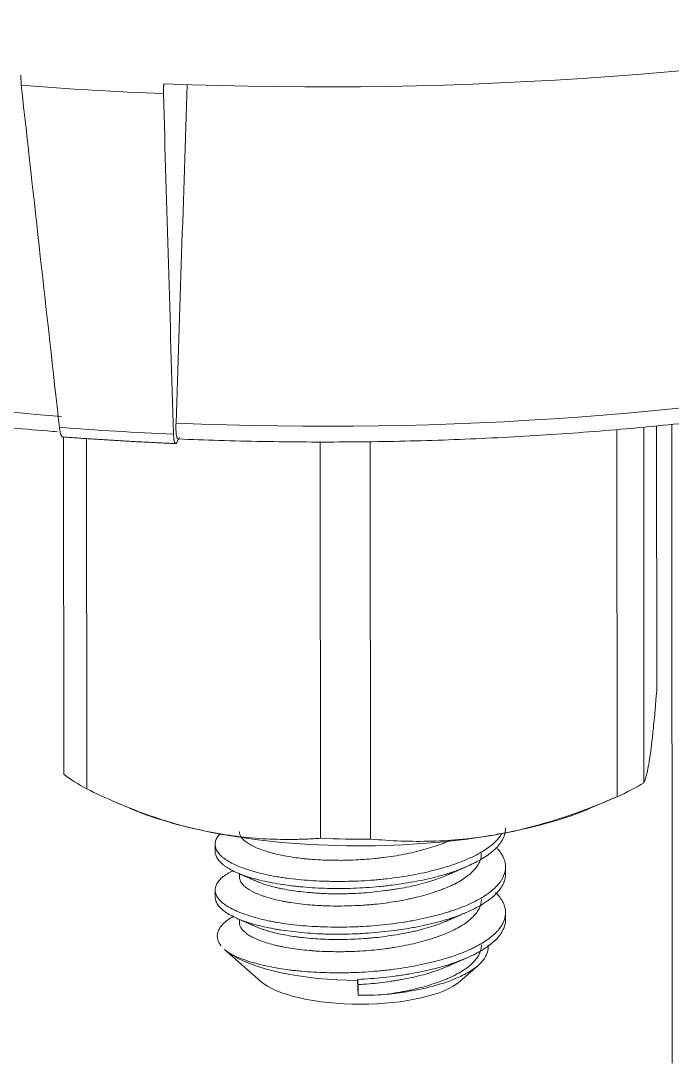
# Model space of a CAD drawing. Extents: x 10469 to 11055, y -15402 to -14985.
# Drawn here: x 10973.2 to 10986.66, y -15278.14 to -15256.61 of the extents above; entities that cross this region are included whole.
import ezdxf

# ---------------------------------------------------------------- set-up
doc = ezdxf.new("R2010")
doc.units = 0
doc.header["$MEASUREMENT"] = 0
doc.linetypes.add('HIDDEN2', pattern=[4.7625, 3.175, -1.5875])
doc.layers.add('1', color=4, linetype='HIDDEN2')

msp = doc.modelspace()

# ---------------------------------------------------------------- linework, layer by layer
at = {"layer": '1', "color": 7, "linetype": 'Continuous', "lineweight": 18}
for p, q in [((10985.52, -15272.638), (10985.515, -15265.051)), ((10986.077, -15272.35), (10986.072, -15265.004)), ((10986.34, -15270.453), (10986.337, -15264.98)), ((10986.66, -15278.142), (10986.651, -15264.945)), ((10974.09, -15272.174), (10974.085, -15265.208)), ((10974.565, -15272.477), (10974.56, -15265.241)), ((10976.428, -15265.316), (10976.479, -15265.222)), ((10979.394, -15273.498), (10979.389, -15265.309)), ((10980.427, -15273.513), (10980.421, -15265.302)), ((10984.982, -15272.871), (10985.516, -15272.639)), ((10975.146, -15272.746), (10975.45, -15272.877)), ((10977.216, -15273.623), (10977.216, -15273.768)), ((10983.217, -15274.236), (10983.217, -15274.091)), ((10977.717, -15274.23), (10977.717, -15274.293)), ((10977.217, -15274.566), (10977.217, -15274.712)), ((10977.717, -15275.174), (10977.717, -15275.237)), ((10983.217, -15275.179), (10983.217, -15275.034)), ((10977.408, -15275.792), (10978.158, -15276.454)), ((10982.278, -15276.451), (10982.641, -15276.131)), ((10980.159, -15276.413), (10980.159, -15276.435)), ((10980.159, -15276.435), (10980.169, -15276.741)), ((10980.169, -15276.52), (10980.169, -15276.741))]:
    msp.add_line(p, q, dxfattribs=at)
for centre, major_axis, ratio, start_param, end_param in [((10979.507, -15248.898), (27.43, 0.018), 0.330963, 4.589658, 5.265633), ((10979.507, -15249.106), (-27.426, -0.018), 0.330963, 1.338917, 1.447791), ((10994.837, -14862.708), (30.668, 853.756), 0.00528, 2.052272, 2.061536), ((10980.215, -15271.314), (6.65, 0.004), 0.330963, 3.54127, 3.696819), ((10980.215, -15271.314), (6.65, 0.004), 0.330963, 5.635665, 5.791214), ((10980.215, -15271.668), (-6, -0.004), 0.330963, 0.652874, 1.001051), ((10980.215, -15271.668), (-6, -0.004), 0.330963, 2.048248, 2.488709), ((10980.215, -15271.668), (-6, -0.004), 0.330963, 1.001051, 2.048248), ((10980.215, -15271.314), (6.65, 0.004), 0.330963, 4.588467, 4.744017), ((10980.217, -15275.442), (-3, -0.002), 0.330963, 0.436959, 1.550932), ((10980.218, -15276.197), (2.2, 0.001), 0.330963, 3.499988, 5.924806), ((10980.218, -15275.914), (2.5, 0.002), 0.330963, 4.692524, 4.911627)]:
    msp.add_ellipse(centre, major_axis=major_axis, ratio=ratio, start_param=start_param, end_param=end_param, dxfattribs=at)
at = {"layer": '1', "color": 1, "linetype": 'Continuous', "lineweight": 13}
for centre, major_axis, start_param, end_param in [((10979.512, -15256.927), (-24.351, -0.016), 0.990567, 1.343938), ((10979.512, -15256.927), (-24.351, -0.016), 1.44277, 2.129336), ((10979.512, -15257.068), (-24.615, -0.016), 1.344679, 1.442029)]:
    msp.add_ellipse(centre, major_axis=major_axis, ratio=0.330963, start_param=start_param, end_param=end_param, dxfattribs=at)
at = {"layer": '1', "color": 7, "linetype": 'Continuous', "lineweight": 18}
for points, weights in [([(10973.21, -15257.944), (10973.205, -15257.841), (10973.201, -15257.737)], [0.500000167846, 0.499999832154, 0.500000167846]), ([(10976.154, -15257.91), (10976.151, -15258.013), (10976.147, -15258.117)], [0.500001213832, 0.499998786168, 0.500001213832])]:
    msp.add_rational_spline(points, weights, degree=2, dxfattribs=at)
for points, degree in [([(10973.998, -15265.011), (10973.735, -15262.655), (10973.473, -15260.3), (10973.21, -15257.944)], 3), ([(10976.356, -15265.145), (10976.286, -15262.803), (10976.217, -15260.46), (10976.147, -15258.117)], 3), ([(10974.042, -15265.205), (10975.221, -15265.294), (10976.421, -15265.345)], 2), ([(10976.356, -15265.145), (10976.356, -15265.146), (10976.356, -15265.148), (10976.356, -15265.149)], 3), ([(10982.007, -15274.259), (10982.203, -15274.173), (10982.404, -15274.086)], 2), ([(10977.658, -15274.205), (10977.86, -15274.293), (10978.069, -15274.384)], 2), ([(10977.718, -15275.174), (10977.911, -15275.258), (10978.111, -15275.345)], 2), ([(10981.978, -15275.216), (10982.177, -15275.128), (10982.383, -15275.038)], 2), ([(10977.416, -15275.799), (10977.441, -15275.821), (10977.469, -15275.843), (10977.5, -15275.864)], 3), ([(10981.997, -15276.151), (10982.193, -15276.065), (10982.395, -15275.977)], 2), ([(10980.159, -15276.413), (10980.169, -15276.52)], 1)]:
    msp.add_open_spline(points, degree=degree, dxfattribs=at)
for points, knots in [([(10966.334, -15264.018), (10966.601, -15264.075), (10967.385, -15264.238), (10968.728, -15264.481), (10970.382, -15264.729), (10972.057, -15264.932), (10973.261, -15265.045), (10973.889, -15265.095), (10973.961, -15265.101)], [0, 0, 0, 0, 0.114426, 0.332243, 0.549936, 0.767491, 0.973468, 1, 1, 1, 1]), ([(10976.451, -15265.249), (10976.731, -15265.261), (10977.612, -15265.293), (10979.101, -15265.319), (10980.913, -15265.306), (10982.717, -15265.247), (10984.503, -15265.144), (10986.261, -15264.996), (10987.983, -15264.805), (10989.657, -15264.571), (10991.079, -15264.33), (10991.93, -15264.162), (10992.256, -15264.094)], [0, 0, 0, 0, 0.05141, 0.161191, 0.270985, 0.380781, 0.490588, 0.600414, 0.710271, 0.820171, 0.930128, 1, 1, 1, 1]), ([(10974.063, -15265.207), (10974.062, -15265.207), (10974.06, -15265.206), (10974.057, -15265.205), (10974.055, -15265.204), (10974.048, -15265.199), (10974.043, -15265.193), (10974.037, -15265.182), (10974.035, -15265.178), (10974.031, -15265.168), (10974.029, -15265.163), (10974.023, -15265.146), (10974.019, -15265.133), (10974.012, -15265.103), (10974.009, -15265.087), (10974.003, -15265.051), (10974.001, -15265.031), (10973.998, -15265.011)], [0, 0, 0, 0, 0.05015, 0.05015, 0.1365, 0.1365, 0.3092, 0.3092, 0.39555, 0.39555, 0.4819, 0.4819, 0.6546, 0.6546, 0.8273, 0.8273, 1, 1, 1, 1]), ([(10976.451, -15265.25), (10976.45, -15265.25), (10976.448, -15265.249), (10976.442, -15265.247), (10976.438, -15265.242), (10976.431, -15265.23), (10976.429, -15265.226), (10976.426, -15265.215), (10976.424, -15265.208), (10976.419, -15265.188), (10976.416, -15265.171), (10976.413, -15265.142), (10976.412, -15265.132), (10976.41, -15265.11), (10976.408, -15265.088), (10976.407, -15265.063), (10976.407, -15265.037), (10976.406, -15265.024), (10976.406, -15264.982), (10976.407, -15264.953), (10976.408, -15264.922)], [0, 0, 0, 0, 0.04241, 0.04241, 0.202009, 0.202009, 0.281808, 0.281808, 0.361607, 0.361607, 0.521205, 0.521205, 0.601004, 0.601004, 0.680803, 0.760603, 0.760603, 0.840402, 0.840402, 1, 1, 1, 1]), ([(10976.356, -15265.149), (10976.357, -15265.17), (10976.359, -15265.208), (10976.362, -15265.241), (10976.365, -15265.263), (10976.366, -15265.27), (10976.368, -15265.283), (10976.37, -15265.289), (10976.374, -15265.306), (10976.377, -15265.315), (10976.381, -15265.326), (10976.383, -15265.33), (10976.387, -15265.335), (10976.388, -15265.337), (10976.394, -15265.343), (10976.398, -15265.344), (10976.406, -15265.343), (10976.41, -15265.341), (10976.419, -15265.331), (10976.424, -15265.325), (10976.428, -15265.316)], [0, 0, 0, 0, 0.125, 0.25, 0.25, 0.3125, 0.3125, 0.375, 0.375, 0.5, 0.5, 0.5625, 0.5625, 0.625, 0.625, 0.75, 0.75, 0.875, 0.875, 1, 1, 1, 1]), ([(10986.34, -15270.453), (10986.319, -15270.721), (10986.297, -15270.967), (10986.264, -15271.295), (10986.253, -15271.397), (10986.231, -15271.588), (10986.22, -15271.676), (10986.209, -15271.756)], [0, 0, 0, 0, 0.5, 0.5, 0.75, 0.75, 1, 1, 1, 1]), ([(10986.209, -15271.756), (10986.198, -15271.835), (10986.187, -15271.907), (10986.164, -15272.035), (10986.153, -15272.091), (10986.12, -15272.237), (10986.099, -15272.305), (10986.077, -15272.35)], [0, 0, 0, 0, 0.25, 0.25, 0.5, 0.5, 1, 1, 1, 1]), ([(10976.98, -15273.342), (10976.777, -15273.299), (10976.574, -15273.248), (10976.269, -15273.16), (10976.167, -15273.129), (10976.014, -15273.079), (10975.963, -15273.062), (10975.862, -15273.027), (10975.405, -15272.865), (10974.957, -15272.67), (10974.565, -15272.477)], [0, 0, 0, 0, 0.25, 0.25, 0.375, 0.375, 0.4375, 0.4375, 0.5, 1, 1, 1, 1]), ([(10985.52, -15272.638), (10985.1, -15272.821), (10984.678, -15272.983), (10984.042, -15273.183), (10983.829, -15273.243), (10983.402, -15273.348), (10983.188, -15273.393), (10982.973, -15273.43)], [0, 0, 0, 0, 0.5, 0.5, 0.75, 0.75, 1, 1, 1, 1]), ([(10983.216, -15273.292), (10983.216, -15273.295), (10983.216, -15273.298), (10983.216, -15273.318), (10983.214, -15273.335), (10983.21, -15273.37), (10983.206, -15273.387), (10983.193, -15273.438), (10983.181, -15273.472), (10983.131, -15273.572), (10983.083, -15273.638), (10983.01, -15273.71), (10983.002, -15273.718), (10982.985, -15273.734), (10982.959, -15273.758), (10982.93, -15273.782), (10982.871, -15273.828), (10982.786, -15273.889), (10982.687, -15273.947), (10982.607, -15273.99), (10982.566, -15274.011), (10982.523, -15274.031), (10982.494, -15274.045), (10982.479, -15274.052), (10982.345, -15274.113), (10982.215, -15274.163), (10982.005, -15274.232), (10981.933, -15274.254), (10981.82, -15274.285), (10981.782, -15274.295), (10981.724, -15274.31), (10981.704, -15274.315), (10981.665, -15274.324), (10981.645, -15274.329), (10981.466, -15274.37), (10981.302, -15274.401), (10981.047, -15274.441), (10980.961, -15274.454), (10980.851, -15274.467), (10980.829, -15274.47), (10980.785, -15274.475), (10980.762, -15274.478), (10980.696, -15274.485), (10980.651, -15274.49), (10980.429, -15274.511), (10980.251, -15274.523), (10979.983, -15274.533), (10979.894, -15274.535), (10979.782, -15274.536), (10979.76, -15274.536), (10979.715, -15274.536), (10979.649, -15274.535), (10979.583, -15274.534), (10979.365, -15274.528), (10979.195, -15274.518), (10978.99, -15274.5), (10978.929, -15274.494), (10978.868, -15274.487), (10978.828, -15274.483), (10978.808, -15274.48), (10978.709, -15274.468), (10978.632, -15274.457), (10978.409, -15274.422), (10978.27, -15274.395), (10978.108, -15274.355), (10978.076, -15274.347), (10978.014, -15274.33), (10977.983, -15274.321), (10977.895, -15274.295), (10977.839, -15274.276), (10977.682, -15274.218), (10977.591, -15274.176), (10977.493, -15274.12), (10977.475, -15274.108), (10977.439, -15274.085), (10977.422, -15274.074), (10977.375, -15274.038), (10977.348, -15274.014), (10977.277, -15273.942), (10977.245, -15273.893), (10977.224, -15273.83), (10977.221, -15273.818), (10977.218, -15273.795), (10977.217, -15273.784), (10977.216, -15273.773)], [0, 0, 0, 0, 0.002285, 0.002285, 0.016568, 0.016568, 0.03085, 0.03085, 0.059415, 0.059415, 0.116545, 0.116545, 0.123686, 0.123686, 0.130827, 0.14511, 0.14511, 0.173675, 0.20224, 0.20224, 0.216522, 0.223663, 0.223663, 0.230805, 0.230805, 0.287934, 0.287934, 0.316499, 0.316499, 0.330782, 0.330782, 0.337923, 0.337923, 0.345064, 0.345064, 0.402194, 0.402194, 0.430759, 0.430759, 0.4379, 0.4379, 0.445041, 0.445041, 0.459324, 0.459324, 0.516454, 0.516454, 0.545019, 0.545019, 0.55216, 0.55216, 0.559301, 0.573583, 0.573583, 0.630713, 0.630713, 0.644996, 0.652137, 0.652137, 0.659278, 0.659278, 0.687843, 0.687843, 0.744973, 0.744973, 0.759255, 0.759255, 0.773538, 0.773538, 0.802103, 0.802103, 0.859232, 0.859232, 0.873515, 0.873515, 0.887797, 0.887797, 0.916362, 0.916362, 0.973492, 0.973492, 0.987775, 0.987775, 1, 1, 1, 1]), ([(10979.394, -15273.498), (10979.295, -15273.505), (10979.147, -15273.513), (10978.997, -15273.518), (10978.896, -15273.52), (10978.846, -15273.521), (10978.595, -15273.523), (10978.394, -15273.518), (10977.991, -15273.493), (10977.789, -15273.474), (10977.385, -15273.42), (10977.182, -15273.385), (10976.98, -15273.342)], [0, 0, 0, 0, 0.125, 0.1875, 0.1875, 0.25, 0.25, 0.5, 0.5, 0.75, 0.75, 1, 1, 1, 1]), ([(10977.327, -15273.396), (10977.311, -15273.412), (10977.297, -15273.427), (10977.266, -15273.467), (10977.251, -15273.492), (10977.229, -15273.542), (10977.221, -15273.567), (10977.217, -15273.605), (10977.216, -15273.618), (10977.217, -15273.637), (10977.217, -15273.644), (10977.219, -15273.656), (10977.22, -15273.663), (10977.231, -15273.72), (10977.256, -15273.77), (10977.318, -15273.842), (10977.343, -15273.866), (10977.379, -15273.896), (10977.386, -15273.901), (10977.401, -15273.913), (10977.409, -15273.919), (10977.433, -15273.936), (10977.451, -15273.948), (10977.541, -15274.004), (10977.626, -15274.046), (10977.776, -15274.106), (10977.829, -15274.125), (10977.9, -15274.149), (10977.915, -15274.154), (10977.944, -15274.163), (10977.988, -15274.177), (10978.034, -15274.19), (10978.19, -15274.232), (10978.325, -15274.262), (10978.507, -15274.294), (10978.563, -15274.303), (10978.62, -15274.312), (10978.659, -15274.317), (10978.678, -15274.32), (10978.775, -15274.333), (10978.855, -15274.343), (10979.097, -15274.366), (10979.264, -15274.377), (10979.481, -15274.385), (10979.525, -15274.386), (10979.591, -15274.387), (10979.613, -15274.388), (10979.657, -15274.388), (10979.768, -15274.389), (10979.879, -15274.388), (10980.146, -15274.383), (10980.324, -15274.374), (10980.548, -15274.356), (10980.593, -15274.352), (10980.682, -15274.343), (10980.727, -15274.338), (10980.859, -15274.323), (10980.946, -15274.312), (10981.204, -15274.274), (10981.371, -15274.244), (10981.573, -15274.199), (10981.613, -15274.19), (10981.692, -15274.171), (10981.731, -15274.161), (10981.846, -15274.131), (10981.921, -15274.11), (10982.064, -15274.066), (10982.134, -15274.043), (10982.268, -15273.995), (10982.333, -15273.97), (10982.457, -15273.918), (10982.574, -15273.865), (10982.731, -15273.779), (10982.822, -15273.72), (10982.885, -15273.673), (10982.905, -15273.658), (10982.944, -15273.626), (10982.962, -15273.61), (10983.05, -15273.53), (10983.104, -15273.464), (10983.143, -15273.397)], [0, 0, 0, 0, 0.018178, 0.018178, 0.04623, 0.04623, 0.074282, 0.074282, 0.088308, 0.088308, 0.095321, 0.095321, 0.102334, 0.102334, 0.158438, 0.158438, 0.18649, 0.18649, 0.193503, 0.193503, 0.200516, 0.200516, 0.214542, 0.214542, 0.270646, 0.270646, 0.298698, 0.298698, 0.305711, 0.305711, 0.312724, 0.326751, 0.326751, 0.382855, 0.382855, 0.396881, 0.403894, 0.403894, 0.410907, 0.410907, 0.438959, 0.438959, 0.495063, 0.495063, 0.509089, 0.509089, 0.516102, 0.516102, 0.523115, 0.551167, 0.551167, 0.607271, 0.607271, 0.621297, 0.621297, 0.635323, 0.635323, 0.663375, 0.663375, 0.719479, 0.719479, 0.733505, 0.733505, 0.747531, 0.747531, 0.775584, 0.775584, 0.803636, 0.803636, 0.831688, 0.831688, 0.85974, 0.887792, 0.915844, 0.915844, 0.92987, 0.92987, 0.943896, 0.943896, 1, 1, 1, 1]), ([(10977.716, -15273.354), (10977.716, -15273.364), (10977.717, -15273.374), (10977.721, -15273.395), (10977.724, -15273.405), (10977.731, -15273.426), (10977.736, -15273.436), (10977.752, -15273.467), (10977.766, -15273.487), (10977.818, -15273.546), (10977.867, -15273.584), (10977.959, -15273.639), (10977.993, -15273.657), (10978.067, -15273.691), (10978.106, -15273.708), (10978.191, -15273.74), (10978.237, -15273.756), (10978.309, -15273.778), (10978.334, -15273.786), (10978.385, -15273.8), (10978.411, -15273.807), (10978.546, -15273.841), (10978.661, -15273.864), (10978.848, -15273.894), (10978.912, -15273.903), (10979.011, -15273.914), (10979.045, -15273.918), (10979.113, -15273.925), (10979.147, -15273.928), (10979.32, -15273.942), (10979.463, -15273.949), (10979.683, -15273.953), (10979.758, -15273.953), (10979.852, -15273.953), (10979.871, -15273.952), (10979.909, -15273.952), (10979.966, -15273.951), (10980.023, -15273.949), (10980.212, -15273.942), (10980.364, -15273.931), (10980.552, -15273.913), (10980.608, -15273.907), (10980.665, -15273.9), (10980.702, -15273.895), (10980.721, -15273.893), (10980.815, -15273.88), (10980.888, -15273.869), (10981.105, -15273.833), (10981.245, -15273.804), (10981.413, -15273.763), (10981.446, -15273.754), (10981.512, -15273.737), (10981.545, -15273.727), (10981.641, -15273.7), (10981.703, -15273.681), (10981.874, -15273.623), (10981.979, -15273.583), (10982.075, -15273.539)], [0, 0, 0, 0, 0.018204, 0.018204, 0.037166, 0.037166, 0.056128, 0.056128, 0.094053, 0.094053, 0.169903, 0.169903, 0.207828, 0.207828, 0.245752, 0.245752, 0.283677, 0.283677, 0.302639, 0.302639, 0.321602, 0.321602, 0.397451, 0.397451, 0.435376, 0.435376, 0.454338, 0.454338, 0.473301, 0.473301, 0.54915, 0.54915, 0.587075, 0.587075, 0.596556, 0.596556, 0.606038, 0.625, 0.625, 0.700849, 0.700849, 0.719812, 0.729293, 0.729293, 0.738774, 0.738774, 0.776699, 0.776699, 0.852549, 0.852549, 0.871511, 0.871511, 0.890473, 0.890473, 0.928398, 0.928398, 1, 1, 1, 1]), ([(10982.973, -15273.43), (10982.76, -15273.466), (10982.546, -15273.495), (10982.116, -15273.538), (10981.903, -15273.551), (10981.265, -15273.569), (10980.844, -15273.552), (10980.427, -15273.513)], [0, 0, 0, 0, 0.25, 0.25, 0.5, 0.5, 1, 1, 1, 1]), ([(10977.588, -15274.164), (10977.573, -15274.172), (10977.558, -15274.179), (10977.533, -15274.193), (10977.523, -15274.198), (10977.504, -15274.209), (10977.475, -15274.226), (10977.449, -15274.243), (10977.399, -15274.277), (10977.34, -15274.324), (10977.296, -15274.372), (10977.269, -15274.409), (10977.261, -15274.421), (10977.247, -15274.446), (10977.241, -15274.458), (10977.216, -15274.522), (10977.212, -15274.573), (10977.23, -15274.648), (10977.239, -15274.673), (10977.26, -15274.71), (10977.268, -15274.723), (10977.286, -15274.748), (10977.296, -15274.76), (10977.351, -15274.821), (10977.41, -15274.867), (10977.52, -15274.934), (10977.561, -15274.955), (10977.627, -15274.987), (10977.65, -15274.998), (10977.698, -15275.018), (10977.723, -15275.028), (10977.851, -15275.078), (10977.965, -15275.115), (10978.154, -15275.165), (10978.22, -15275.181), (10978.323, -15275.203), (10978.359, -15275.21), (10978.43, -15275.224), (10978.467, -15275.231), (10978.651, -15275.262), (10978.805, -15275.282), (10979.049, -15275.305), (10979.133, -15275.311), (10979.26, -15275.319), (10979.303, -15275.321), (10979.389, -15275.325), (10979.432, -15275.327), (10979.562, -15275.331), (10979.65, -15275.332), (10979.826, -15275.333), (10979.915, -15275.332), (10980.049, -15275.328), (10980.093, -15275.327), (10980.183, -15275.323), (10980.229, -15275.321), (10980.364, -15275.314), (10980.453, -15275.307), (10980.72, -15275.285), (10980.895, -15275.264), (10981.11, -15275.231), (10981.153, -15275.225), (10981.217, -15275.214), (10981.238, -15275.21), (10981.281, -15275.202), (10981.386, -15275.183), (10981.569, -15275.145), (10981.725, -15275.107), (10981.876, -15275.066), (10981.95, -15275.045), (10982.04, -15275.017), (10982.058, -15275.011), (10982.093, -15275), (10982.111, -15274.994), (10982.163, -15274.976), (10982.197, -15274.964), (10982.297, -15274.928), (10982.36, -15274.903), (10982.542, -15274.825), (10982.651, -15274.77), (10982.76, -15274.703), (10982.772, -15274.695), (10982.795, -15274.68), (10982.83, -15274.658), (10982.862, -15274.635), (10982.923, -15274.588), (10982.998, -15274.525), (10983.058, -15274.46), (10983.098, -15274.411), (10983.116, -15274.386), (10983.132, -15274.361), (10983.142, -15274.344), (10983.147, -15274.335), (10983.189, -15274.259), (10983.21, -15274.192), (10983.218, -15274.09), (10983.217, -15274.057), (10983.208, -15274.006), (10983.205, -15273.989), (10983.198, -15273.963), (10983.195, -15273.955), (10983.189, -15273.938), (10983.186, -15273.929), (10983.156, -15273.853), (10983.113, -15273.786), (10983.05, -15273.715), (10983.044, -15273.709), (10983.038, -15273.703)], [0, 0, 0, 0, 0.007902, 0.007902, 0.013515, 0.013515, 0.019127, 0.030352, 0.030352, 0.052802, 0.075251, 0.075251, 0.086476, 0.086476, 0.097701, 0.097701, 0.142601, 0.142601, 0.16505, 0.16505, 0.176275, 0.176275, 0.1875, 0.1875, 0.232399, 0.232399, 0.254849, 0.254849, 0.266074, 0.266074, 0.277299, 0.277299, 0.322198, 0.322198, 0.344648, 0.344648, 0.355873, 0.355873, 0.367098, 0.367098, 0.411997, 0.411997, 0.434447, 0.434447, 0.445672, 0.445672, 0.456897, 0.456897, 0.479346, 0.479346, 0.501796, 0.501796, 0.513021, 0.513021, 0.524246, 0.524246, 0.546695, 0.546695, 0.591595, 0.591595, 0.60282, 0.60282, 0.608432, 0.608432, 0.614045, 0.636494, 0.658944, 0.658944, 0.681394, 0.681394, 0.687006, 0.687006, 0.692619, 0.692619, 0.703843, 0.703843, 0.726293, 0.726293, 0.771193, 0.771193, 0.776805, 0.776805, 0.782417, 0.793642, 0.793642, 0.816092, 0.838542, 0.838542, 0.849767, 0.855379, 0.855379, 0.860991, 0.860991, 0.905891, 0.905891, 0.928341, 0.928341, 0.939565, 0.939565, 0.945178, 0.945178, 0.95079, 0.95079, 0.99569, 0.99569, 1, 1, 1, 1]), ([(10977.717, -15274.296), (10977.717, -15274.327), (10977.725, -15274.357), (10977.751, -15274.407), (10977.765, -15274.427), (10977.79, -15274.457), (10977.8, -15274.467), (10977.821, -15274.487), (10977.832, -15274.497), (10977.892, -15274.545), (10977.952, -15274.581), (10978.061, -15274.633), (10978.101, -15274.649), (10978.165, -15274.674), (10978.187, -15274.682), (10978.233, -15274.698), (10978.256, -15274.705), (10978.376, -15274.743), (10978.482, -15274.77), (10978.627, -15274.799), (10978.656, -15274.805), (10978.716, -15274.816), (10978.747, -15274.821), (10978.841, -15274.836), (10978.905, -15274.845), (10979.102, -15274.869), (10979.24, -15274.88), (10979.419, -15274.889), (10979.455, -15274.891), (10979.51, -15274.893), (10979.528, -15274.893), (10979.565, -15274.894), (10979.584, -15274.895), (10979.676, -15274.897), (10979.75, -15274.897), (10979.975, -15274.895), (10980.126, -15274.89), (10980.297, -15274.878), (10980.316, -15274.877), (10980.354, -15274.874), (10980.374, -15274.873), (10980.431, -15274.868), (10980.469, -15274.865), (10980.582, -15274.853), (10980.657, -15274.845), (10980.879, -15274.816), (10981.024, -15274.792), (10981.201, -15274.755), (10981.236, -15274.748), (10981.305, -15274.733), (10981.339, -15274.725), (10981.44, -15274.7), (10981.505, -15274.683), (10981.632, -15274.646), (10981.694, -15274.627), (10981.784, -15274.597), (10981.813, -15274.587), (10981.871, -15274.566), (10981.9, -15274.555), (10982.039, -15274.501), (10982.14, -15274.455), (10982.274, -15274.381), (10982.316, -15274.356), (10982.375, -15274.316), (10982.394, -15274.303), (10982.431, -15274.276), (10982.448, -15274.263), (10982.532, -15274.194), (10982.585, -15274.138), (10982.646, -15274.051), (10982.663, -15274.022), (10982.683, -15273.978), (10982.689, -15273.963), (10982.699, -15273.934), (10982.703, -15273.919), (10982.714, -15273.874), (10982.717, -15273.844), (10982.716, -15273.814)], [0, 0, 0, 0, 0.042671, 0.042671, 0.07166, 0.07166, 0.086155, 0.086155, 0.100649, 0.100649, 0.158627, 0.158627, 0.187616, 0.187616, 0.20211, 0.20211, 0.216605, 0.216605, 0.274582, 0.274582, 0.289077, 0.289077, 0.303571, 0.303571, 0.33256, 0.33256, 0.390538, 0.390538, 0.405032, 0.405032, 0.41228, 0.41228, 0.419527, 0.419527, 0.448516, 0.448516, 0.506493, 0.506493, 0.513741, 0.513741, 0.520988, 0.520988, 0.535482, 0.535482, 0.564471, 0.564471, 0.622449, 0.622449, 0.636943, 0.636943, 0.651438, 0.651438, 0.680427, 0.680427, 0.709416, 0.709416, 0.72391, 0.72391, 0.738404, 0.738404, 0.796382, 0.796382, 0.825371, 0.825371, 0.839866, 0.839866, 0.85436, 0.85436, 0.912338, 0.912338, 0.941327, 0.941327, 0.955821, 0.955821, 0.970315, 0.970315, 1, 1, 1, 1]), ([(10983.217, -15274.234), (10983.217, -15274.266), (10983.214, -15274.298), (10983.203, -15274.347), (10983.198, -15274.364), (10983.187, -15274.398), (10983.18, -15274.415), (10983.142, -15274.5), (10983.096, -15274.566), (10983.004, -15274.662), (10982.969, -15274.694), (10982.912, -15274.74), (10982.892, -15274.756), (10982.85, -15274.787), (10982.828, -15274.802), (10982.714, -15274.878), (10982.611, -15274.935), (10982.436, -15275.016), (10982.375, -15275.042), (10982.279, -15275.081), (10982.246, -15275.093), (10982.179, -15275.118), (10982.144, -15275.13), (10982.04, -15275.165), (10981.968, -15275.187), (10981.82, -15275.229), (10981.668, -15275.269), (10981.507, -15275.304), (10981.384, -15275.328), (10981.342, -15275.336), (10981.258, -15275.351), (10981.216, -15275.358), (10981.003, -15275.393), (10980.83, -15275.415), (10980.565, -15275.442), (10980.475, -15275.45), (10980.363, -15275.458), (10980.34, -15275.459), (10980.295, -15275.462), (10980.227, -15275.466), (10980.16, -15275.47), (10980.026, -15275.475), (10979.937, -15275.478), (10979.76, -15275.48), (10979.672, -15275.479), (10979.541, -15275.477), (10979.476, -15275.475), (10979.41, -15275.472), (10979.367, -15275.47), (10979.345, -15275.469), (10979.238, -15275.464), (10979.153, -15275.458), (10978.906, -15275.437), (10978.748, -15275.418), (10978.559, -15275.39), (10978.522, -15275.384), (10978.466, -15275.374), (10978.448, -15275.371), (10978.412, -15275.364), (10978.322, -15275.348), (10978.237, -15275.329), (10978.041, -15275.283), (10977.922, -15275.249), (10977.801, -15275.206), (10977.788, -15275.201), (10977.761, -15275.191), (10977.749, -15275.186), (10977.71, -15275.171), (10977.686, -15275.161), (10977.615, -15275.129), (10977.572, -15275.108), (10977.453, -15275.041), (10977.387, -15274.995), (10977.331, -15274.94), (10977.325, -15274.934), (10977.313, -15274.922), (10977.296, -15274.903), (10977.282, -15274.885), (10977.256, -15274.848), (10977.229, -15274.799), (10977.219, -15274.749), (10977.217, -15274.721), (10977.217, -15274.717), (10977.217, -15274.714)], [0, 0, 0, 0, 0.026688, 0.026688, 0.040944, 0.040944, 0.055201, 0.055201, 0.112226, 0.112226, 0.140739, 0.140739, 0.154995, 0.154995, 0.169252, 0.169252, 0.226277, 0.226277, 0.25479, 0.25479, 0.269047, 0.269047, 0.283303, 0.283303, 0.311816, 0.311816, 0.340329, 0.368841, 0.368841, 0.383098, 0.383098, 0.397354, 0.397354, 0.45438, 0.45438, 0.482892, 0.482892, 0.490021, 0.490021, 0.497149, 0.511405, 0.511405, 0.539918, 0.539918, 0.568431, 0.568431, 0.582687, 0.589815, 0.589815, 0.596943, 0.596943, 0.625456, 0.625456, 0.682482, 0.682482, 0.696738, 0.696738, 0.703866, 0.703866, 0.710995, 0.739507, 0.739507, 0.796533, 0.796533, 0.803661, 0.803661, 0.810789, 0.810789, 0.825046, 0.825046, 0.853558, 0.853558, 0.910584, 0.910584, 0.917712, 0.917712, 0.92484, 0.939097, 0.939097, 0.96761, 0.996122, 0.996122, 1, 1, 1, 1]), ([(10982.024, -15274.252), (10981.942, -15274.288), (10981.853, -15274.322), (10981.729, -15274.364), (10981.699, -15274.374), (10981.637, -15274.393), (10981.605, -15274.403), (10981.509, -15274.43), (10981.444, -15274.447), (10981.244, -15274.495), (10981.105, -15274.523), (10980.923, -15274.553), (10980.887, -15274.558), (10980.813, -15274.569), (10980.776, -15274.574), (10980.665, -15274.589), (10980.59, -15274.598), (10980.366, -15274.621), (10980.215, -15274.632), (10980.025, -15274.64), (10979.987, -15274.641), (10979.912, -15274.643), (10979.874, -15274.644), (10979.762, -15274.645), (10979.688, -15274.645), (10979.542, -15274.642), (10979.47, -15274.639), (10979.363, -15274.633), (10979.309, -15274.63), (10979.257, -15274.626), (10979.222, -15274.624), (10979.204, -15274.622), (10979.048, -15274.609), (10978.917, -15274.593), (10978.731, -15274.565), (10978.671, -15274.554), (10978.584, -15274.537), (10978.555, -15274.531), (10978.513, -15274.522), (10978.499, -15274.519), (10978.472, -15274.513), (10978.458, -15274.509), (10978.338, -15274.48), (10978.241, -15274.451), (10978.126, -15274.408), (10978.097, -15274.396), (10978.07, -15274.384)], [0, 0, 0, 0, 0.078076, 0.078076, 0.102721, 0.102721, 0.127366, 0.127366, 0.176656, 0.176656, 0.275237, 0.275237, 0.299882, 0.299882, 0.324527, 0.324527, 0.373817, 0.373817, 0.472398, 0.472398, 0.497043, 0.497043, 0.521688, 0.521688, 0.570978, 0.570978, 0.620268, 0.620268, 0.644913, 0.657236, 0.657236, 0.669558, 0.669558, 0.768139, 0.768139, 0.817429, 0.817429, 0.842074, 0.842074, 0.854397, 0.854397, 0.866719, 0.866719, 0.9653, 0.9653, 1, 1, 1, 1]), ([(10977.5, -15275.864), (10977.576, -15275.909), (10977.666, -15275.951), (10977.821, -15276.009), (10977.876, -15276.028), (10977.963, -15276.056), (10977.993, -15276.065), (10978.04, -15276.078), (10978.055, -15276.082), (10978.087, -15276.091), (10978.103, -15276.095), (10978.247, -15276.132), (10978.386, -15276.161), (10978.607, -15276.197), (10978.683, -15276.208), (10978.782, -15276.221), (10978.802, -15276.223), (10978.841, -15276.228), (10978.862, -15276.23), (10978.922, -15276.236), (10978.963, -15276.24), (10979.168, -15276.259), (10979.337, -15276.268), (10979.598, -15276.275), (10979.686, -15276.276), (10979.797, -15276.276), (10979.82, -15276.276), (10979.864, -15276.276), (10979.931, -15276.275), (10979.999, -15276.273), (10980.222, -15276.267), (10980.4, -15276.256), (10980.622, -15276.236), (10980.689, -15276.23), (10980.756, -15276.223), (10980.8, -15276.218), (10980.822, -15276.215), (10980.932, -15276.201), (10981.019, -15276.189), (10981.275, -15276.149), (10981.44, -15276.117), (10981.639, -15276.071), (10981.679, -15276.062), (10981.757, -15276.042), (10981.796, -15276.032), (10981.909, -15276.001), (10981.983, -15275.979), (10982.194, -15275.912), (10982.325, -15275.863), (10982.476, -15275.797), (10982.505, -15275.784), (10982.563, -15275.756), (10982.59, -15275.742), (10982.671, -15275.7), (10982.722, -15275.671), (10982.862, -15275.582), (10982.943, -15275.52), (10983.025, -15275.439), (10983.041, -15275.423), (10983.07, -15275.39), (10983.084, -15275.373), (10983.121, -15275.323), (10983.143, -15275.29), (10983.195, -15275.19), (10983.214, -15275.122), (10983.218, -15275.019), (10983.216, -15274.985), (10983.203, -15274.918), (10983.182, -15274.85), (10983.145, -15274.784), (10983.111, -15274.734), (10983.099, -15274.717), (10983.073, -15274.684), (10983.059, -15274.667), (10983.032, -15274.639), (10983.021, -15274.627), (10983.009, -15274.615)], [0, 0, 0, 0, 0.058194, 0.058194, 0.087291, 0.087291, 0.101839, 0.101839, 0.109113, 0.109113, 0.116387, 0.116387, 0.174581, 0.174581, 0.203678, 0.203678, 0.210952, 0.210952, 0.218226, 0.218226, 0.232775, 0.232775, 0.290968, 0.290968, 0.320065, 0.320065, 0.327339, 0.327339, 0.334614, 0.349162, 0.349162, 0.407356, 0.407356, 0.421904, 0.429178, 0.429178, 0.436453, 0.436453, 0.465549, 0.465549, 0.523743, 0.523743, 0.538291, 0.538291, 0.55284, 0.55284, 0.581937, 0.581937, 0.64013, 0.64013, 0.654679, 0.654679, 0.669227, 0.669227, 0.698324, 0.698324, 0.756518, 0.756518, 0.771066, 0.771066, 0.785615, 0.785615, 0.814711, 0.814711, 0.872905, 0.872905, 0.902002, 0.902002, 0.931099, 0.960196, 0.960196, 0.974744, 0.974744, 0.989292, 0.989292, 1, 1, 1, 1]), ([(10977.717, -15275.241), (10977.718, -15275.249), (10977.718, -15275.258), (10977.723, -15275.287), (10977.729, -15275.307), (10977.745, -15275.338), (10977.751, -15275.348), (10977.764, -15275.369), (10977.772, -15275.379), (10977.814, -15275.428), (10977.861, -15275.467), (10977.936, -15275.512), (10977.952, -15275.521), (10977.986, -15275.539), (10978.003, -15275.548), (10978.058, -15275.574), (10978.097, -15275.591), (10978.223, -15275.64), (10978.319, -15275.67), (10978.451, -15275.704), (10978.479, -15275.711), (10978.534, -15275.724), (10978.563, -15275.73), (10978.65, -15275.748), (10978.709, -15275.759), (10978.894, -15275.789), (10979.025, -15275.805), (10979.199, -15275.819), (10979.234, -15275.822), (10979.304, -15275.827), (10979.34, -15275.829), (10979.447, -15275.835), (10979.519, -15275.837), (10979.666, -15275.84), (10979.74, -15275.841), (10979.852, -15275.84), (10979.909, -15275.839), (10979.966, -15275.838), (10980.004, -15275.837), (10980.023, -15275.836), (10980.195, -15275.83), (10980.346, -15275.82), (10980.571, -15275.798), (10980.646, -15275.79), (10980.758, -15275.775), (10980.795, -15275.77), (10980.851, -15275.762), (10980.869, -15275.759), (10980.906, -15275.753), (10980.925, -15275.75), (10981.089, -15275.723), (10981.229, -15275.695), (10981.43, -15275.646), (10981.496, -15275.629), (10981.593, -15275.601), (10981.625, -15275.592), (10981.687, -15275.573), (10981.718, -15275.563), (10981.868, -15275.513), (10981.979, -15275.471), (10982.13, -15275.401), (10982.178, -15275.377), (10982.27, -15275.328), (10982.312, -15275.302), (10982.431, -15275.224), (10982.497, -15275.17), (10982.565, -15275.099), (10982.578, -15275.085), (10982.602, -15275.056), (10982.613, -15275.042), (10982.644, -15274.998), (10982.662, -15274.969), (10982.703, -15274.881), (10982.717, -15274.823), (10982.717, -15274.763), (10982.717, -15274.762), (10982.717, -15274.761)], [0, 0, 0, 0, 0.011617, 0.011617, 0.04066, 0.04066, 0.055181, 0.055181, 0.069702, 0.069702, 0.127788, 0.127788, 0.142309, 0.142309, 0.156831, 0.156831, 0.185873, 0.185873, 0.243959, 0.243959, 0.25848, 0.25848, 0.273002, 0.273002, 0.302044, 0.302044, 0.36013, 0.36013, 0.374651, 0.374651, 0.389173, 0.389173, 0.418215, 0.418215, 0.447258, 0.447258, 0.46178, 0.46904, 0.46904, 0.476301, 0.476301, 0.534386, 0.534386, 0.563429, 0.563429, 0.577951, 0.577951, 0.585211, 0.585211, 0.592472, 0.592472, 0.650557, 0.650557, 0.6796, 0.6796, 0.694122, 0.694122, 0.708643, 0.708643, 0.766728, 0.766728, 0.795771, 0.795771, 0.824814, 0.824814, 0.882899, 0.882899, 0.897421, 0.897421, 0.911942, 0.911942, 0.940985, 0.940985, 0.99907, 0.99907, 1, 1, 1, 1]), ([(10977.603, -15275.107), (10977.591, -15275.114), (10977.578, -15275.12), (10977.551, -15275.137), (10977.535, -15275.146), (10977.506, -15275.165), (10977.463, -15275.194), (10977.427, -15275.224), (10977.361, -15275.283), (10977.327, -15275.324), (10977.291, -15275.386), (10977.281, -15275.408), (10977.267, -15275.45), (10977.263, -15275.472), (10977.258, -15275.535), (10977.264, -15275.578), (10977.289, -15275.641), (10977.3, -15275.662), (10977.32, -15275.693), (10977.327, -15275.703), (10977.337, -15275.716), (10977.339, -15275.718), (10977.341, -15275.721)], [0, 0, 0, 0, 0.037159, 0.037159, 0.087239, 0.087239, 0.137319, 0.23748, 0.23748, 0.4378, 0.4378, 0.53796, 0.53796, 0.638121, 0.638121, 0.838441, 0.838441, 0.938601, 0.938601, 0.988682, 0.988682, 1, 1, 1, 1]), ([(10981.992, -15275.21), (10981.984, -15275.213), (10981.976, -15275.216), (10981.86, -15275.265), (10981.743, -15275.306), (10981.556, -15275.361), (10981.491, -15275.379), (10981.392, -15275.403), (10981.358, -15275.412), (10981.29, -15275.427), (10981.255, -15275.435), (10981.081, -15275.471), (10980.938, -15275.495), (10980.718, -15275.526), (10980.644, -15275.535), (10980.531, -15275.548), (10980.493, -15275.552), (10980.417, -15275.559), (10980.38, -15275.562), (10980.191, -15275.577), (10980.04, -15275.584), (10979.853, -15275.588), (10979.816, -15275.588), (10979.741, -15275.589), (10979.704, -15275.588), (10979.592, -15275.587), (10979.519, -15275.585), (10979.303, -15275.575), (10979.165, -15275.564), (10978.998, -15275.546), (10978.965, -15275.542), (10978.9, -15275.533), (10978.868, -15275.529), (10978.773, -15275.515), (10978.712, -15275.505), (10978.535, -15275.472), (10978.427, -15275.447), (10978.315, -15275.415), (10978.303, -15275.411), (10978.278, -15275.404), (10978.266, -15275.4), (10978.231, -15275.389), (10978.208, -15275.381), (10978.161, -15275.365), (10978.137, -15275.355), (10978.114, -15275.346)], [0, 0, 0, 0, 0.007305, 0.007305, 0.108766, 0.108766, 0.159497, 0.159497, 0.184862, 0.184862, 0.210227, 0.210227, 0.311688, 0.311688, 0.362419, 0.362419, 0.387784, 0.387784, 0.413149, 0.413149, 0.51461, 0.51461, 0.539976, 0.539976, 0.565341, 0.565341, 0.616071, 0.616071, 0.717532, 0.717532, 0.742898, 0.742898, 0.768263, 0.768263, 0.818993, 0.818993, 0.920454, 0.920454, 0.933137, 0.933137, 0.94582, 0.94582, 0.971185, 0.971185, 1, 1, 1, 1]), ([(10983.217, -15275.176), (10983.218, -15275.238), (10983.206, -15275.299), (10983.167, -15275.393), (10983.149, -15275.426), (10983.116, -15275.476), (10983.104, -15275.492), (10983.085, -15275.517), (10983.078, -15275.525), (10983.064, -15275.542), (10983.057, -15275.55), (10982.99, -15275.623), (10982.916, -15275.685), (10982.785, -15275.776), (10982.737, -15275.805), (10982.673, -15275.842), (10982.66, -15275.849), (10982.634, -15275.863), (10982.62, -15275.87), (10982.58, -15275.892), (10982.552, -15275.906), (10982.408, -15275.975), (10982.282, -15276.026), (10982.077, -15276.097), (10982.006, -15276.12), (10981.895, -15276.152), (10981.857, -15276.163), (10981.781, -15276.183), (10981.742, -15276.193), (10981.548, -15276.24), (10981.386, -15276.273), (10981.175, -15276.309), (10981.132, -15276.316), (10981.046, -15276.329), (10981.003, -15276.335), (10980.872, -15276.353), (10980.784, -15276.363), (10980.518, -15276.391), (10980.339, -15276.405), (10980.159, -15276.413)], [0, 0, 0, 0, 0.10072, 0.10072, 0.156925, 0.156925, 0.185027, 0.185027, 0.199079, 0.199079, 0.21313, 0.21313, 0.32554, 0.32554, 0.381745, 0.381745, 0.395796, 0.395796, 0.409847, 0.409847, 0.43795, 0.43795, 0.55036, 0.55036, 0.606565, 0.606565, 0.634667, 0.634667, 0.66277, 0.66277, 0.77518, 0.77518, 0.803282, 0.803282, 0.831385, 0.831385, 0.88759, 0.88759, 1, 1, 1, 1]), ([(10980.713, -15276.725), (10980.783, -15276.718), (10980.852, -15276.711), (10980.956, -15276.698), (10980.991, -15276.694), (10981.059, -15276.684), (10981.093, -15276.679), (10981.262, -15276.653), (10981.391, -15276.629), (10981.578, -15276.587), (10981.639, -15276.572), (10981.728, -15276.549), (10981.757, -15276.541), (10981.815, -15276.524), (10981.844, -15276.516), (10981.984, -15276.473), (10982.087, -15276.436), (10982.23, -15276.376), (10982.275, -15276.356), (10982.34, -15276.324), (10982.362, -15276.313), (10982.403, -15276.291), (10982.423, -15276.28), (10982.519, -15276.224), (10982.586, -15276.177), (10982.671, -15276.105), (10982.696, -15276.08), (10982.731, -15276.043), (10982.742, -15276.03), (10982.762, -15276.005), (10982.772, -15275.992), (10982.815, -15275.928), (10982.838, -15275.877), (10982.855, -15275.8), (10982.858, -15275.774), (10982.858, -15275.735), (10982.858, -15275.722), (10982.856, -15275.704), (10982.855, -15275.7), (10982.855, -15275.696)], [0, 0, 0, 0, 0.056609, 0.056609, 0.084914, 0.084914, 0.113218, 0.113218, 0.226437, 0.226437, 0.283046, 0.283046, 0.31135, 0.31135, 0.339655, 0.339655, 0.452873, 0.452873, 0.509482, 0.509482, 0.537787, 0.537787, 0.566091, 0.566091, 0.67931, 0.67931, 0.735919, 0.735919, 0.764223, 0.764223, 0.792528, 0.792528, 0.905746, 0.905746, 0.962355, 0.962355, 0.99066, 0.99066, 1, 1, 1, 1]), ([(10980.713, -15276.725), (10980.862, -15276.706), (10981.007, -15276.682), (10981.183, -15276.647), (10981.218, -15276.639), (10981.287, -15276.624), (10981.322, -15276.616), (10981.424, -15276.592), (10981.49, -15276.574), (10981.618, -15276.538), (10981.68, -15276.519), (10981.8, -15276.48), (10981.858, -15276.459), (10981.942, -15276.427), (10981.969, -15276.416), (10982.023, -15276.394), (10982.049, -15276.382), (10982.126, -15276.347), (10982.174, -15276.324), (10982.31, -15276.25), (10982.389, -15276.198), (10982.474, -15276.13), (10982.49, -15276.116), (10982.521, -15276.088), (10982.536, -15276.074), (10982.577, -15276.032), (10982.625, -15275.975), (10982.66, -15275.917), (10982.681, -15275.873), (10982.687, -15275.858), (10982.698, -15275.829), (10982.702, -15275.814), (10982.714, -15275.766), (10982.718, -15275.734), (10982.718, -15275.701)], [0, 0, 0, 0, 0.132415, 0.132415, 0.165519, 0.165519, 0.198623, 0.198623, 0.26483, 0.26483, 0.331038, 0.331038, 0.397246, 0.397246, 0.430349, 0.430349, 0.463453, 0.463453, 0.529661, 0.529661, 0.662076, 0.662076, 0.69518, 0.69518, 0.728284, 0.728284, 0.794491, 0.860699, 0.860699, 0.893803, 0.893803, 0.926906, 0.926906, 1, 1, 1, 1]), ([(10982.01, -15276.146), (10981.956, -15276.169), (10981.9, -15276.191), (10981.812, -15276.224), (10981.783, -15276.234), (10981.722, -15276.254), (10981.692, -15276.264), (10981.599, -15276.293), (10981.535, -15276.311), (10981.34, -15276.361), (10981.203, -15276.391), (10981.024, -15276.423), (10980.988, -15276.43), (10980.915, -15276.441), (10980.878, -15276.447), (10980.768, -15276.463), (10980.695, -15276.473), (10980.472, -15276.499), (10980.321, -15276.512), (10980.169, -15276.52)], [0, 0, 0, 0, 0.113475, 0.113475, 0.168883, 0.168883, 0.224291, 0.224291, 0.335106, 0.335106, 0.556737, 0.556737, 0.612145, 0.612145, 0.667553, 0.667553, 0.778369, 0.778369, 1, 1, 1, 1])]:
    msp.add_open_spline(points, degree=3, knots=knots, dxfattribs=at)

doc.saveas('drawing.dxf')
